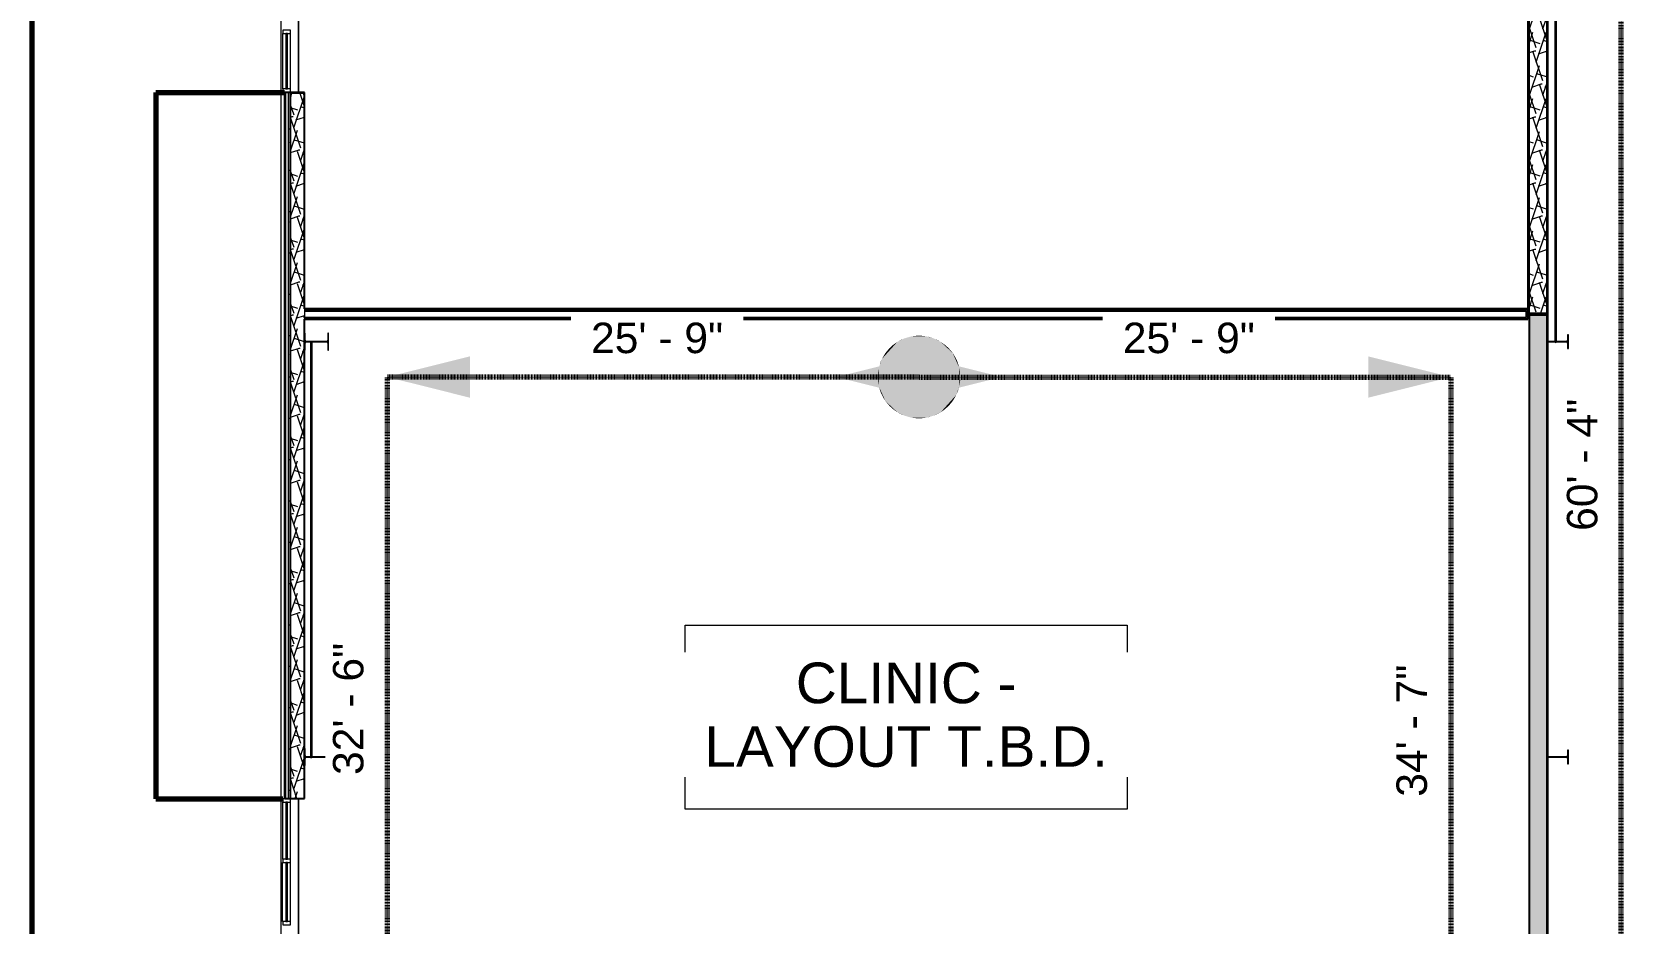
# Model space of a CAD drawing. Header units: inches. Extents: x 0 to 26364, y -23034 to 792.
# Drawn here: x 21911 to 22835, y -22205 to -21688 of the extents above; entities that cross this region are included whole.
import ezdxf

# ---------------------------------------------------------------- set-up
doc = ezdxf.new("R2010")
doc.units = ezdxf.units.IN
doc.header["$MEASUREMENT"] = 0
doc.linetypes.add('Dash', pattern=[0.25, 0.125, -0.125])
for name, color, linetype, lineweight in [('A-ANNO-IDEN', 131, 'Continuous', 9), ('A-ANNO-NOTE', 131, 'Continuous', 9), ('A-FLOR', 192, 'Continuous', 13), ('A-GENM', 13, 'Continuous', 13), ('A-GLAZ-CURT', 52, 'Continuous', 13), ('A-GLAZ-CWMG', 51, 'Continuous', 13), ('A-SITE-ROAD', 130, 'Continuous', 70), ('A-SITE-SWLK', 140, 'Continuous', 70), ('A-WALL', 113, 'Continuous', 13), ('A-WALL-PATT', 111, 'Continuous', 25), ('C-TOPO', 7, 'Continuous', 13), ('G-ANNO-TEXT', 231, 'Continuous', 9), ('I-WALL', 2, 'Continuous', 13), ('L-SITE-WALL', 31, 'Continuous', 13), ('S-BEAM', 12, 'Continuous', 13), ('S-COLS', 52, 'Continuous', 13)]:
    doc.layers.add(name, color=color, linetype=linetype, lineweight=lineweight)
doc.styles.add('Arial', font='arial.ttf', dxfattribs={"height": 23.60479})
doc.styles.add('Arial_1', font='arial.ttf', dxfattribs={"height": 17.703593})
pattern_1 = [(45, (0, 0), (-19.00703, 19.00703), []), (45, (0, 28.8), (-19.00703, 19.00703), [])]
pattern_2 = [(161.57, (0.96, 0.96), (-7.6802237, -0.0009796), [0, -54.643, 6.067, 0]), (18.43, (-0.96, 0.96), (-7.6802237, 0.0009796), [0, -54.643, 6.067, 0]), (108.43, (0.96, 0.96), (3.8382953, -19.20136532), [18.211, -42.499]), (71.57, (-0.96, 0.96), (3.8382953, 19.20136532), [18.211, -42.499])]
pattern_3 = [(0, (0, 0), (61.44, 15.36), [2.534, -43.546, 2.534, -43.546, -245.76]), (0, (0, 0), (61.44, 15.36), [-92.16, 2.534, -89.626, 2.534, -43.546, -107.52]), (0, (0, 0), (61.44, 15.36), [-230.4, 2.534, -28.186, 2.534, -74.266]), (120, (23.04, 7.68), (-44.02215, 45.528601), [2.534, -43.546, 2.534, -43.546, -245.76]), (120, (23.04, 7.68), (-44.02215, 45.528601), [-92.16, 2.534, -89.626, 2.534, -43.546, -107.52]), (120, (23.04, 7.68), (-44.02215, 45.528601), [-230.4, 2.534, -28.186, 2.534, -74.266]), (240, (30.72, 38.4), (-17.41785, -60.888601), [2.534, -43.546, 2.534, -43.546, -245.76]), (240, (30.72, 38.4), (-17.41785, -60.888601), [-92.16, 2.534, -89.626, 2.534, -43.546, -107.52]), (240, (30.72, 38.4), (-17.41785, -60.888601), [-230.4, 2.534, -28.186, 2.534, -74.266])]

# ---------------------------------------------------------------- blocks, each defined once
blk = doc.blocks.new('Struct_Xcel_Sports Complex_rvt-1-Egress Plan')
at = {"layer": 'A-FLOR', "color": 7}
for p, q in [((22066.14, -21722.93), (22066.14, -21649.18)), ((22066.14, -22342.74), (22066.14, -22132.8))]:
    blk.add_line(p, q, dxfattribs=at)
at = {"layer": 'L-SITE-WALL', "color": 7}
for p, q in [((22066.14, -21649.18), (22066.14, -21722.93)), ((22058.14, -22133.05), (22058.14, -21722.68)), ((22066.14, -22132.8), (22066.14, -22342.74))]:
    blk.add_line(p, q, dxfattribs=at)
blk = doc.blocks.new('System Panel - INSULATED LOW-E GLAZING _SEE ELEVATIONS FOR U-FACTOR_ SHGC_ _ LT_-1354328-Egress Plan')
at = {"layer": 'A-GLAZ-CURT', "lineweight": 9}
for p, q in [((16.03125, 1.25), (-16.03125, 1.25)), ((-16.03125, 1.25), (-16.03125, 0.25)), ((-16.03125, 0.25), (16.03125, 0.25)), ((16.03125, 0.25), (16.03125, 1.25))]:
    blk.add_line(p, q, dxfattribs=at)
at = {"layer": 'A-GLAZ-CURT'}
for p, q in [((-16.03125, 0.25), (-16.03125, 1.25)), ((16.03125, 1.25), (-16.03125, 1.25)), ((-16.03125, 0.25), (16.03125, 0.25)), ((16.03125, 1.25), (16.03125, 0.25))]:
    blk.add_line(p, q, dxfattribs=at)
blk = doc.blocks.new('Rectangular Mullion - Exterior 2_ x 4_5_-1354325-Egress Plan')
at = {"layer": 'A-GLAZ-CWMG'}
for p, q in [((22057.02, -21720.68), (22057.02, -21688.62)), ((22061.52, -21720.68), (22061.52, -21688.62))]:
    blk.add_line(p, q, dxfattribs=at)
blk = doc.blocks.new('Rectangular Mullion - Exterior 2_ x 4_5_-1212758-Egress Plan')
at = {"layer": 'A-GLAZ-CWMG'}
for p, q in [((-2, 1.5), (0, 1.5)), ((-2, -3), (-2, 1.5)), ((0, 1.5), (0, -3)), ((0, -3), (-2, -3))]:
    blk.add_line(p, q, dxfattribs=at)
blk = doc.blocks.new('Rectangular Mullion - Exterior 2_ x 4_5_-827470-Egress Plan')
at = {"layer": 'A-GLAZ-CWMG'}
for p, q in [((-1, 1.5), (1, 1.5)), ((-1, -3), (-1, 1.5)), ((1, 1.5), (1, -3)), ((1, -3), (-1, -3))]:
    blk.add_line(p, q, dxfattribs=at)
blk = doc.blocks.new('Round Bar - 1_-1251515-Egress Plan')
at = {"layer": 'S-BEAM'}
for p, q in [((22796.27, -21748.18), (22796.27, -21867.56)), ((22797.27, -21867.56), (22797.27, -21748.18))]:
    blk.add_line(p, q, dxfattribs=at)
for start_param, end_param in [(0, 3.141593), (3.141593, 6.283185)]:
    blk.add_ellipse((22796.77, -21867.56), major_axis=(0.5, 0), ratio=0.829527, start_param=start_param, end_param=end_param, dxfattribs=at)
blk = doc.blocks.new('Round Bar - 1_-1251605-Egress Plan')
at = {"layer": 'S-BEAM'}
for p, q in [((22796.27, -21626.3), (22796.27, -21749.02)), ((22797.27, -21749.02), (22797.27, -21626.3))]:
    blk.add_line(p, q, dxfattribs=at)
for start_param, end_param in [(0, 3.141593), (3.141593, 6.283185)]:
    blk.add_ellipse((22796.77, -21626.3), major_axis=(0.5, 0), ratio=0.836579, start_param=start_param, end_param=end_param, dxfattribs=at)
blk = doc.blocks.new('Round Bar - 1_-1267021-Egress Plan')
at = {"layer": 'S-BEAM'}
for p, q in [((22073.14, -21867.69), (22073.14, -21988.86)), ((22074.14, -21988.86), (22074.14, -21867.69))]:
    blk.add_line(p, q, dxfattribs=at)
for centre, start_param, end_param in [((22073.64, -21867.69), 0, 3.141593), ((22073.64, -21867.69), 3.141593, 6.283185), ((22073.64, -22108.84), 3.926991, 5.497787)]:
    blk.add_ellipse(centre, major_axis=(0.5, 0), ratio=0.507473, start_param=start_param, end_param=end_param, dxfattribs=at)
blk = doc.blocks.new('Round Bar - 1_-1267063-Egress Plan')
at = {"layer": 'S-BEAM'}
for p, q in [((22073.14, -21987.63), (22073.14, -22108.8)), ((22074.14, -22108.8), (22074.14, -21987.63))]:
    blk.add_line(p, q, dxfattribs=at)
for start_param, end_param in [(0, 3.141593), (3.141593, 6.283185)]:
    blk.add_ellipse((22073.64, -22108.8), major_axis=(0.5, 0), ratio=0.507473, start_param=start_param, end_param=end_param, dxfattribs=at)
blk = doc.blocks.new('System Panel - INSULATED LOW-E GLAZING _SEE ELEVATIONS FOR U-FACTOR_ SHGC_ _ LT_-1142345-Egress Plan')
at = {"layer": 'A-GLAZ-CURT', "lineweight": 9}
for p, q in [((16.53125, 1.25), (-16.53125, 1.25)), ((-16.53125, 1.25), (-16.53125, 0.25)), ((-16.53125, 0.25), (16.53125, 0.25)), ((16.53125, 0.25), (16.53125, 1.25))]:
    blk.add_line(p, q, dxfattribs=at)
at = {"layer": 'A-GLAZ-CURT'}
for p, q in [((-16.53125, 0.25), (-16.53125, 1.25)), ((16.53125, 1.25), (-16.53125, 1.25)), ((-16.53125, 0.25), (16.53125, 0.25)), ((16.53125, 1.25), (16.53125, 0.25))]:
    blk.add_line(p, q, dxfattribs=at)
blk = doc.blocks.new('Rectangular Mullion - Exterior 2_ x 4_5_-1135311-Egress Plan')
at = {"layer": 'A-GLAZ-CWMG'}
for p, q in [((26123.39, -22752.24), (26123.39, -22785.3)), ((26127.89, -22752.24), (26127.89, -22785.3))]:
    blk.add_line(p, q, dxfattribs=at)
blk = doc.blocks.new('Rectangular Mullion - Exterior 2_ x 4_5_-1142372-Egress Plan')
at = {"layer": 'A-GLAZ-CWMG'}
for p, q in [((0, 1.5), (-2, 1.5)), ((-2, 1.5), (-2, -3)), ((0, -3), (0, 1.5)), ((-2, -3), (0, -3))]:
    blk.add_line(p, q, dxfattribs=at)
blk = doc.blocks.new('System Panel - INSULATED LOW-E GLAZING _SEE ELEVATIONS FOR U-FACTOR_ SHGC_ _ LT_-827454-Egress Plan')
at = {"layer": 'A-GLAZ-CURT', "lineweight": 9}
for p, q in [((17.09375, 1.25), (-17.09375, 1.25)), ((-17.09375, 1.25), (-17.09375, 0.25)), ((-17.09375, 0.25), (17.09375, 0.25)), ((17.09375, 0.25), (17.09375, 1.25))]:
    blk.add_line(p, q, dxfattribs=at)
at = {"layer": 'A-GLAZ-CURT'}
for p, q in [((-17.09375, 0.25), (-17.09375, 1.25)), ((17.09375, 1.25), (-17.09375, 1.25)), ((-17.09375, 0.25), (17.09375, 0.25)), ((17.09375, 1.25), (17.09375, 0.25))]:
    blk.add_line(p, q, dxfattribs=at)
blk = doc.blocks.new('Rectangular Mullion - Exterior 2_ x 4_5_-V12-Egress Plan')
at = {"layer": 'A-GLAZ-CWMG'}
for p, q in [((26197.02, -22795.43), (26162.83, -22795.43)), ((26197.02, -22799.93), (26162.83, -22799.93))]:
    blk.add_line(p, q, dxfattribs=at)
blk = doc.blocks.new('Rectangular Mullion - Exterior 2_ x 4_5_-1142343-Egress Plan')
at = {"layer": 'A-GLAZ-CWMG'}
for p, q in [((-1, 1.5), (1, 1.5)), ((-1, -3), (-1, 1.5)), ((1, 1.5), (1, -3)), ((1, -3), (-1, -3))]:
    blk.add_line(p, q, dxfattribs=at)
blk = doc.blocks.new('Path of Travel - 01 Start-1852246-Egress Plan')
at = {"layer": 'A-GENM', "linetype": 'Dash', "lineweight": 70}
blk.add_line((8.96, 0), (317.96, 0), dxfattribs=at)
blk = doc.blocks.new('Path of Travel - 02 Middle-1852244-Egress Plan')
at = {"layer": 'A-GENM', "linetype": 'Dash', "lineweight": 70}
blk.add_line((8.96, 0), (398.96, 0), dxfattribs=at)
blk = doc.blocks.new('Path of Travel - 02 Middle-1854599-Egress Plan')
at = {"layer": 'A-GENM', "linetype": 'Dash', "lineweight": 70}
blk.add_line((8.96, 0), (424.26, 0), dxfattribs=at)
blk = doc.blocks.new('Path of Travel - 02 Middle-1854605-Egress Plan')
at = {"layer": 'A-GENM', "linetype": 'Dash', "lineweight": 70}
blk.add_line((8.96, 0), (733.08, 0), dxfattribs=at)

msp = doc.modelspace()

# ---------------------------------------------------------------- hatches: boundary and pattern name
at = {"layer": 'A-ANNO-NOTE'}
for points in [[(22448.4, -21898.58), (22439.45, -21867.71), (22405.21, -21877.64), (22433.58, -21891.39)], [(22405.21, -21877.64), (22439.45, -21867.71), (22414.16, -21867.71)], [(22405.21, -21877.64), (22414.16, -21867.71), (22407.29, -21874.15)], [(22405.21, -21877.64), (22414.16, -21867.71), (22407.29, -21874.15)], [(22405.21, -21877.64), (22439.45, -21867.71), (22414.16, -21867.71)], [(22448.4, -21898.58), (22439.45, -21867.71), (22405.21, -21877.64), (22433.58, -21891.39)], [(22407.29, -21874.15), (22414.16, -21867.71), (22411.59, -21869.55)], [(22407.29, -21874.15), (22414.16, -21867.71), (22411.59, -21869.55)], [(22407.29, -21874.15), (22411.59, -21869.55), (22409.6, -21871.38)], [(22407.29, -21874.15), (22411.59, -21869.55), (22409.6, -21871.38)], [(22439.45, -21867.71), (22435.42, -21865.7), (22414.16, -21867.71), (22433.58, -21867.71)], [(22414.16, -21867.71), (22435.42, -21865.7), (22418.2, -21865.7)], [(22414.16, -21867.71), (22418.2, -21865.7), (22416.13, -21866.61)], [(22414.16, -21867.71), (22418.2, -21865.7), (22416.13, -21866.61)], [(22414.16, -21867.71), (22435.42, -21865.7), (22418.2, -21865.7)], [(22439.45, -21867.71), (22435.42, -21865.7), (22414.16, -21867.71), (22433.58, -21867.71)], [(22418.2, -21865.7), (22435.42, -21865.7), (22422.1, -21864.57)], [(22418.2, -21865.7), (22431.52, -21864.57), (22422.1, -21864.57)], [(22418.2, -21865.7), (22435.42, -21865.7), (22431.52, -21864.57)], [(22431.52, -21864.57), (22430.18, -21864.35), (22422.1, -21864.57)], [(22422.1, -21864.57), (22430.18, -21864.35), (22423.43, -21864.35)], [(22422.1, -21864.57), (22430.18, -21864.35), (22423.43, -21864.35)], [(22431.52, -21864.57), (22430.18, -21864.35), (22422.1, -21864.57)], [(22435.42, -21865.7), (22431.52, -21864.57), (22422.1, -21864.57), (22433.58, -21865.55)], [(22430.18, -21864.35), (22427.94, -21864.13), (22423.43, -21864.35)], [(22423.43, -21864.35), (22427.94, -21864.13), (22425.68, -21864.13)], [(22423.43, -21864.35), (22427.94, -21864.13), (22425.68, -21864.13)], [(22430.18, -21864.35), (22427.94, -21864.13), (22423.43, -21864.35)], [(22435.42, -21865.7), (22432.84, -21864.88), (22431.52, -21864.57), (22433.58, -21865.17)], [(22435.42, -21865.7), (22432.84, -21864.88), (22431.52, -21864.57), (22433.58, -21865.17)], [(22439.45, -21867.71), (22437.48, -21866.61), (22435.42, -21865.7)], [(22439.45, -21867.71), (22437.48, -21866.61), (22435.42, -21865.7)], [(22450.2, -21882.74), (22446.33, -21874.15), (22439.45, -21867.71)], [(22448.4, -21898.58), (22450.2, -21882.74), (22439.45, -21867.71)], [(22446.33, -21874.15), (22442.02, -21869.55), (22439.45, -21867.71)], [(22446.33, -21874.15), (22442.02, -21869.55), (22439.45, -21867.71)], [(22450.2, -21882.74), (22446.33, -21874.15), (22439.45, -21867.71)], [(22448.4, -21898.58), (22450.2, -21882.74), (22439.45, -21867.71)], [(22446.33, -21874.15), (22444.02, -21871.38), (22442.02, -21869.55)], [(22446.33, -21874.15), (22444.02, -21871.38), (22442.02, -21869.55)], [(22165.81, -21900.11), (22165.81, -21876.11), (22117.81, -21888.11), (22152.84, -21896.86)], [(22426.81, -21900.11), (22426.81, -21876.11), (22378.81, -21888.11)], [(22403.42, -21893.48), (22405.21, -21877.64), (22403.42, -21882.74)], [(22403.42, -21882.74), (22405.21, -21877.64), (22404.66, -21878.87)], [(22414.16, -21908.51), (22405.21, -21877.64), (22403.42, -21893.48)], [(22414.16, -21908.51), (22405.21, -21877.64), (22403.42, -21893.48)], [(22403.42, -21893.48), (22405.21, -21877.64), (22403.42, -21882.74)], [(22403.42, -21882.74), (22405.21, -21877.64), (22404.66, -21878.87)], [(22414.16, -21908.51), (22448.4, -21898.58), (22405.21, -21877.64)], [(22414.16, -21908.51), (22448.4, -21898.58), (22405.21, -21877.64)], [(22426.81, -21900.11), (22474.81, -21888.11), (22426.81, -21876.11)], [(22446.33, -21874.15), (22445.51, -21873.07), (22444.02, -21871.38)], [(22446.33, -21874.15), (22445.51, -21873.07), (22444.02, -21871.38)], [(22448.96, -21878.87), (22447.09, -21875.27), (22446.33, -21874.15)], [(22450.2, -21882.74), (22448.96, -21878.87), (22446.33, -21874.15)], [(22448.96, -21878.87), (22447.09, -21875.27), (22446.33, -21874.15)], [(22450.2, -21882.74), (22448.96, -21878.87), (22446.33, -21874.15)], [(22448.96, -21878.87), (22447.78, -21876.43), (22447.09, -21875.27)], [(22448.96, -21878.87), (22447.78, -21876.43), (22447.09, -21875.27)], [(22450.2, -21882.74), (22449.45, -21880.14), (22448.96, -21878.87)], [(22450.2, -21882.74), (22449.45, -21880.14), (22448.96, -21878.87)], [(22687.81, -21900.11), (22735.81, -21888.11), (22687.81, -21876.11)], [(22402.92, -21890.36), (22403.42, -21882.74), (22402.92, -21885.85)], [(22403.42, -21893.48), (22403.42, -21882.74), (22402.92, -21890.36)], [(22403.42, -21893.48), (22403.42, -21882.74), (22402.92, -21890.36)], [(22402.92, -21890.36), (22403.42, -21882.74), (22402.92, -21885.85)], [(22448.4, -21898.58), (22450.2, -21893.48), (22450.2, -21882.74)], [(22448.4, -21898.58), (22450.2, -21893.48), (22450.2, -21882.74)], [(22450.7, -21885.85), (22450.47, -21884.06), (22450.2, -21882.74)], [(22450.2, -21893.48), (22450.7, -21885.85), (22450.2, -21882.74)], [(22450.7, -21885.85), (22450.47, -21884.06), (22450.2, -21882.74)], [(22450.2, -21893.48), (22450.7, -21885.85), (22450.2, -21882.74)], [(22450.2, -21893.48), (22450.7, -21890.36), (22450.7, -21885.85)], [(22450.2, -21893.48), (22450.7, -21890.36), (22450.7, -21885.85)], [(22450.7, -21890.36), (22450.74, -21889.91), (22450.74, -21886.3)], [(22450.7, -21890.36), (22450.74, -21889.91), (22450.74, -21886.3)], [(22450.74, -21889.91), (22450.8, -21888.56), (22450.74, -21886.3)], [(22450.74, -21889.91), (22450.8, -21888.56), (22450.74, -21886.3)], [(22414.16, -21908.51), (22403.42, -21893.48), (22407.29, -21902.07)], [(22407.29, -21902.07), (22403.42, -21893.48), (22404.66, -21897.34)], [(22414.16, -21908.51), (22403.42, -21893.48), (22407.29, -21902.07)], [(22407.29, -21902.07), (22403.42, -21893.48), (22404.66, -21897.34)], [(22407.29, -21902.07), (22404.66, -21897.34), (22406.53, -21900.94)], [(22407.29, -21902.07), (22404.66, -21897.34), (22406.53, -21900.94)], [(22448.4, -21898.58), (22448.96, -21897.34), (22450.2, -21893.48)], [(22448.4, -21898.58), (22448.96, -21897.34), (22450.2, -21893.48)], [(22448.96, -21897.34), (22449.45, -21896.08), (22450.2, -21893.48)], [(22448.96, -21897.34), (22449.45, -21896.08), (22450.2, -21893.48)], [(22450.2, -21893.48), (22450.47, -21892.15), (22450.7, -21890.36)], [(22450.2, -21893.48), (22450.47, -21892.15), (22450.7, -21890.36)], [(22414.16, -21908.51), (22407.29, -21902.07), (22411.59, -21906.67)], [(22411.59, -21906.67), (22407.29, -21902.07), (22409.6, -21904.84)], [(22411.59, -21906.67), (22407.29, -21902.07), (22409.6, -21904.84)], [(22414.16, -21908.51), (22407.29, -21902.07), (22411.59, -21906.67)], [(22439.45, -21908.51), (22448.4, -21898.58), (22414.16, -21908.51), (22433.58, -21908.51)], [(22439.45, -21908.51), (22448.4, -21898.58), (22414.16, -21908.51), (22433.58, -21908.51)], [(22439.45, -21908.51), (22446.33, -21902.07), (22448.4, -21898.58)], [(22439.45, -21908.51), (22446.33, -21902.07), (22448.4, -21898.58)], [(22439.45, -21908.51), (22442.02, -21906.67), (22446.33, -21902.07)], [(22439.45, -21908.51), (22442.02, -21906.67), (22446.33, -21902.07)], [(22439.45, -21908.51), (22440.21, -21908.02), (22442.02, -21906.67)], [(22439.45, -21908.51), (22440.21, -21908.02), (22442.02, -21906.67)], [(22442.02, -21906.67), (22444.02, -21904.84), (22446.33, -21902.07)], [(22442.02, -21906.67), (22444.02, -21904.84), (22446.33, -21902.07)], [(22444.02, -21904.84), (22445.51, -21903.15), (22446.33, -21902.07)], [(22444.02, -21904.84), (22445.51, -21903.15), (22446.33, -21902.07)], [(22446.33, -21902.07), (22447.09, -21900.94), (22448.4, -21898.58)], [(22446.33, -21902.07), (22447.09, -21900.94), (22448.4, -21898.58)], [(22418.2, -21910.51), (22414.16, -21908.51), (22416.13, -21909.6)], [(22418.2, -21910.51), (22439.45, -21908.51), (22414.16, -21908.51)], [(22418.2, -21910.51), (22439.45, -21908.51), (22414.16, -21908.51)], [(22418.2, -21910.51), (22414.16, -21908.51), (22416.13, -21909.6)], [(22435.42, -21910.51), (22439.45, -21908.51), (22418.2, -21910.51), (22433.58, -21910.51)], [(22433.58, -21910.51), (22435.42, -21910.51), (22439.45, -21908.51), (22418.2, -21910.51)], [(22422.1, -21911.64), (22435.42, -21910.51), (22418.2, -21910.51)], [(22431.52, -21911.64), (22418.2, -21910.51), (22422.1, -21911.64)], [(22431.52, -21911.64), (22435.42, -21910.51), (22418.2, -21910.51)], [(22431.52, -21911.64), (22435.42, -21910.51), (22422.1, -21911.64)], [(22423.43, -21911.87), (22431.52, -21911.64), (22422.1, -21911.64)], [(22423.43, -21911.87), (22431.52, -21911.64), (22422.1, -21911.64)], [(22430.18, -21911.87), (22431.52, -21911.64), (22423.43, -21911.87)], [(22423.43, -21911.87), (22430.18, -21911.87), (22431.52, -21911.64)], [(22425.68, -21912.08), (22430.18, -21911.87), (22423.43, -21911.87)], [(22425.68, -21912.08), (22430.18, -21911.87), (22423.43, -21911.87)], [(22425.68, -21912.08), (22427.94, -21912.08), (22430.18, -21911.87)], [(22427.94, -21912.08), (22430.18, -21911.87), (22425.68, -21912.08)], [(22431.52, -21911.64), (22433.58, -21911.1), (22433.58, -21911.04)], [(22431.52, -21911.64), (22433.58, -21911.1), (22433.58, -21911.04)], [(22435.42, -21910.51), (22437.48, -21909.6), (22439.45, -21908.51)], [(22435.42, -21910.51), (22437.48, -21909.6), (22439.45, -21908.51)]]:
    msp.add_hatch(color=256, dxfattribs=at).paths.add_polyline_path(points, flags=0)
at = {"layer": 'A-WALL-PATT', "lineweight": 9}
h = msp.add_hatch(dxfattribs=at)
h.set_pattern_fill('FP_11', color=256, style=0, pattern_type=2)
h.set_pattern_definition(pattern_2)
h.paths.add_polyline_path([(22791.39, -21850.8), (22791.39, -21604.67), (22781.39, -21604.67), (22781.39, -21850.8), (22784.51, -21850.8)], flags=0)
h = msp.add_hatch(dxfattribs=at)
h.set_pattern_fill('FP_14', color=256, style=0, pattern_type=2)
h.set_pattern_definition([(0, (0, 0), (0, 24), []), (90, (0, 0), (-24, 1e-15), [])])
h.paths.add_polyline_path([(22061.14, -22132.8), (22061.14, -21722.93), (22060.14, -21722.93), (22060.14, -22132.8)], flags=0)
h = msp.add_hatch(dxfattribs=at)
h.set_pattern_fill('FP_13', color=256, style=0, pattern_type=2)
h.set_pattern_definition([(0, (0, 0), (30.72, 7.68), [2.534, -20.506, 2.534, -20.506, -122.88]), (0, (0, 0), (30.72, 7.68), [-46.08, 2.534, -43.546, 2.534, -20.506, -53.76]), (0, (0, 0), (30.72, 7.68), [-115.2, 2.534, -12.826, 2.534, -35.866]), (120, (11.52, 3.84), (-22.0110751, 22.7643004), [2.534, -20.506, 2.534, -20.506, -122.88]), (120, (11.52, 3.84), (-22.0110751, 22.7643004), [-46.08, 2.534, -43.546, 2.534, -20.506, -53.76]), (120, (11.52, 3.84), (-22.0110751, 22.7643004), [-115.2, 2.534, -12.826, 2.534, -35.866]), (240, (15.36, 19.2), (-8.7089249, -30.4443004), [2.534, -20.506, 2.534, -20.506, -122.88]), (240, (15.36, 19.2), (-8.7089249, -30.4443004), [-46.08, 2.534, -43.546, 2.534, -20.506, -53.76]), (240, (15.36, 19.2), (-8.7089249, -30.4443004), [-115.2, 2.534, -12.826, 2.534, -35.866])])
h.paths.add_polyline_path([(22061.14, -22132.8), (22061.64, -22132.8), (22061.64, -21722.93), (22061.14, -21722.93), (22061.14, -22123.72)], flags=0)
h = msp.add_hatch(dxfattribs=at)
h.set_pattern_fill('FP_11', color=256, style=0, pattern_type=2)
h.set_pattern_definition(pattern_2)
h.paths.add_polyline_path([(22069.64, -22132.8), (22069.64, -21722.93), (22061.64, -21722.93), (22061.64, -22132.8)], flags=0)
h = msp.add_hatch(dxfattribs=at)
h.set_pattern_fill('FP_10', color=256, style=0, pattern_type=2)
h.set_pattern_definition(pattern_3)
h.paths.add_polyline_path([(22780.01, -21849.18), (22780.64, -21849.18), (22780.64, -21848.55), (22069.64, -21848.55), (22069.64, -21849.18), (22714.32, -21849.18)], flags=0)
h = msp.add_hatch(dxfattribs=at)
h.set_pattern_fill('FP_10', color=256, style=0, pattern_type=2)
h.set_pattern_definition(pattern_3)
h.paths.add_polyline_path([(22780.64, -21854.55), (22780.64, -21849.18), (22780.01, -21849.18), (22780.01, -21853.93), (22069.64, -21853.93), (22069.64, -21854.55), (22714.32, -21854.55)], flags=0)
h = msp.add_hatch(dxfattribs=at)
h.set_pattern_fill('FP_10', color=256, style=0, pattern_type=2)
h.set_pattern_definition(pattern_3)
h.paths.add_polyline_path([(22779.39, -21849.8), (22780.01, -21849.8), (22780.01, -21849.18), (22069.64, -21849.18), (22069.64, -21849.8), (22714.32, -21849.8)], flags=0)
h = msp.add_hatch(dxfattribs=at)
h.set_pattern_fill('FP_10', color=256, style=0, pattern_type=2)
h.set_pattern_definition(pattern_3)
h.paths.add_polyline_path([(22780.01, -21853.93), (22780.01, -21849.8), (22779.39, -21849.8), (22779.39, -21853.3), (22069.64, -21853.3), (22069.64, -21853.93), (22714.32, -21853.93)], flags=0)
h = msp.add_hatch(dxfattribs=at)
h.set_pattern_fill('FP_11', color=256, style=0, pattern_type=2)
h.set_pattern_definition(pattern_2)
h.paths.add_polyline_path([(22791.39, -22359.55), (22791.39, -22351.3), (22781.39, -22351.3), (22781.39, -22359.55), (22784.51, -22359.55)], flags=0)
h.paths.add_polyline_path([(22791.39, -22275.8), (22791.39, -21852.3), (22781.39, -21852.3), (22781.39, -22275.8)], flags=0)
at = {"layer": 'S-COLS', "lineweight": 9}
h = msp.add_hatch(dxfattribs=at)
h.set_pattern_fill('FP_8', color=256, style=0, pattern_type=2)
h.set_pattern_definition(pattern_1)
h.paths.add_polyline_path([(22061.64, -21725.27), (22061.92, -21725.15), (22062.03, -21724.88), (22062.29, -21723.23), (22068.99, -21723.23), (22069.36, -21725.15), (22069.64, -21725.27), (22069.64, -21722.93), (22061.64, -21722.93)], flags=0)
h = msp.add_hatch(dxfattribs=at)
h.set_pattern_fill('FP_8', color=256, style=0, pattern_type=2)
h.set_pattern_definition(pattern_1)
h.paths.add_polyline_path([(22070.07, -21872.55), (22070.07, -21868.39), (22070.28, -21867.9), (22070.77, -21867.7), (22073.19, -21867.64), (22073.29, -21867.51), (22073.64, -21867.44), (22074.08, -21867.62), (22074.14, -21867.7), (22082.65, -21867.75), (22083, -21867.9), (22083.21, -21868.39), (22083.21, -21872.55), (22083.64, -21872.55), (22083.64, -21862.55), (22083.21, -21862.55), (22083.21, -21866.72), (22083, -21867.21), (22082.52, -21867.41), (22070.77, -21867.41), (22070.28, -21867.21), (22070.07, -21866.72), (22070.07, -21862.55), (22069.64, -21862.55), (22069.64, -21872.55)], flags=0)
h = msp.add_hatch(dxfattribs=at)
h.set_pattern_fill('FP_8', color=256, style=0, pattern_type=2)
h.set_pattern_definition(pattern_1)
h.paths.add_polyline_path([(22804.14, -21871.55), (22804.14, -21863.55), (22803.71, -21863.55), (22803.71, -21866.72), (22803.5, -21867.21), (22803.02, -21867.41), (22797.27, -21867.49), (22797.27, -21867.7), (22803.02, -21867.7), (22803.5, -21867.9), (22803.71, -21868.39), (22803.71, -21871.55)], flags=0)
h.paths.add_polyline_path([(22791.39, -21871.55), (22791.82, -21871.55), (22791.82, -21868.39), (22792.03, -21867.9), (22792.52, -21867.7), (22796.3, -21867.63), (22796.27, -21867.41), (22792.52, -21867.41), (22792.03, -21867.21), (22791.82, -21866.72), (22791.82, -21863.55), (22791.39, -21863.55)], flags=0)
h = msp.add_hatch(dxfattribs=at)
h.set_pattern_fill('FP_8', color=256, style=0, pattern_type=2)
h.set_pattern_definition(pattern_1)
h.paths.add_polyline_path([(22083.64, -22113.8), (22083.64, -22103.8), (22083.21, -22103.8), (22083.21, -22107.97), (22083, -22108.46), (22082.52, -22108.66), (22074.14, -22108.66), (22074.06, -22108.9), (22074.12, -22108.95), (22082.65, -22109), (22083, -22109.15), (22083.21, -22109.64), (22083.21, -22113.8)], flags=0)
h.paths.add_polyline_path([(22070.07, -22113.8), (22070.07, -22109.64), (22070.28, -22109.15), (22070.77, -22108.95), (22073.21, -22108.89), (22073.14, -22108.66), (22070.77, -22108.66), (22070.28, -22108.46), (22070.07, -22107.97), (22070.07, -22103.8), (22069.64, -22103.8), (22069.64, -22113.8)], flags=0)
h = msp.add_hatch(dxfattribs=at)
h.set_pattern_fill('FP_8', color=256, style=0, pattern_type=2)
h.set_pattern_definition(pattern_1)
h.paths.add_polyline_path([(22804.14, -22112.8), (22804.14, -22104.8), (22803.71, -22104.8), (22803.71, -22107.97), (22803.5, -22108.46), (22803.02, -22108.66), (22792.52, -22108.66), (22792.03, -22108.46), (22791.82, -22107.97), (22791.82, -22104.8), (22791.39, -22104.8), (22791.39, -22112.8), (22791.82, -22112.8), (22791.82, -22109.64), (22792.03, -22109.15), (22792.52, -22108.95), (22803.02, -22108.95), (22803.5, -22109.15), (22803.71, -22109.64), (22803.71, -22112.8)], flags=0)

# ---------------------------------------------------------------- linework, layer by layer
at = {"layer": 'A-SITE-ROAD'}
msp.add_line((21911.24, -20555.01), (21911.24, -22983.09), dxfattribs=at)
at = {"layer": 'A-SITE-SWLK'}
for p, q in [((21983.24, -21722.93), (22058.14, -21722.93)), ((21983.24, -21722.93), (21983.24, -22133.05)), ((21983.24, -22133.05), (22057.02, -22133.05))]:
    msp.add_line(p, q, dxfattribs=at)
at = {"layer": 'A-WALL', "lineweight": 9}
for p, q in [((22781.39, -21604.67), (22781.39, -21850.8)), ((22791.39, -21604.67), (22791.39, -21850.8)), ((22058.64, -21722.93), (22058.64, -22132.8)), ((22060.14, -21722.93), (22060.14, -22132.8)), ((22061.14, -21722.93), (22061.14, -22132.8)), ((22061.64, -21722.93), (22061.64, -22132.8)), ((22069.64, -21848.55), (22069.64, -21854.55)), ((22069.64, -21849.18), (22780.01, -21849.18)), ((22069.64, -21849.8), (22779.39, -21849.8)), ((22779.39, -21849.8), (22779.39, -21853.3)), ((22780.01, -21849.18), (22780.01, -21853.93)), ((22781.39, -21850.8), (22791.39, -21850.8)), ((22791.39, -21852.3), (22781.39, -21852.3)), ((22791.39, -21852.3), (22791.39, -22275.8)), ((22069.64, -21853.3), (22779.39, -21853.3)), ((22069.64, -21853.93), (22780.01, -21853.93))]:
    msp.add_line(p, q, dxfattribs=at)
at = {"layer": 'A-WALL', "lineweight": 25}
for p, q in [((22069.64, -21722.93), (22058.33, -21722.93)), ((22058.33, -21722.93), (22058.33, -22132.8)), ((22069.64, -21848.55), (22069.64, -21722.93)), ((22069.64, -22132.8), (22069.64, -21854.55)), ((22058.33, -22132.8), (22069.64, -22132.8))]:
    msp.add_line(p, q, dxfattribs=at)
at = {"layer": 'C-TOPO'}
for p, q in [((21911.24, -22983.08), (21911.24, -20555.01)), ((21911.24, -20555.01), (21911.24, -22983.08)), ((22058.14, -21722.93), (21983.24, -21722.93)), ((21983.24, -21722.93), (21983.24, -22133.05)), ((21983.24, -22133.05), (21983.24, -21722.93)), ((21983.24, -21722.93), (22058.14, -21722.93)), ((22058.14, -21722.68), (22058.14, -21722.93)), ((22058.14, -21722.93), (22058.14, -21722.68)), ((21983.24, -22133.05), (22057.02, -22133.05)), ((22057.02, -22133.05), (21983.24, -22133.05))]:
    msp.add_line(p, q, dxfattribs=at)
at = {"layer": 'G-ANNO-TEXT', "color": 250, "flags": 128}
msp.add_lwpolyline([(22290.92, -22032.28), (22547.76, -22032.28), (22547.76, -22139.07), (22290.92, -22139.07)], close=True, dxfattribs=at)
at = {"layer": 'I-WALL', "lineweight": 25}
for p, q in [((22780.64, -21603.92), (22780.64, -21851.55)), ((22792.14, -22276.55), (22792.14, -21603.92)), ((22780.64, -21848.55), (22069.64, -21848.55)), ((22780.64, -21854.55), (22780.64, -21848.55)), ((22780.64, -21851.55), (22792.14, -21851.55)), ((22781.39, -21851.55), (22781.39, -22276.55)), ((22069.64, -21854.55), (22780.64, -21854.55))]:
    msp.add_line(p, q, dxfattribs=at)
at = {"layer": 'L-SITE-WALL'}
for p, q in [((22056.14, -22800.8), (22056.14, -20889.55)), ((22058.14, -21722.68), (22058.14, -22133.05))]:
    msp.add_line(p, q, dxfattribs=at)
at = {"layer": 'S-COLS', "lineweight": 15}
for p, q in [((22069.64, -21722.93), (22061.64, -21722.93)), ((22061.64, -21722.93), (22061.64, -21725.27)), ((22069.64, -21725.27), (22069.64, -21722.93)), ((22062.03, -21724.88), (22062.29, -21723.23)), ((22062.29, -21723.23), (22068.99, -21723.23)), ((22068.99, -21723.23), (22069.25, -21724.88)), ((22070.07, -21862.55), (22069.64, -21862.55)), ((22069.64, -21862.55), (22069.64, -21872.55)), ((22070.07, -21866.72), (22070.07, -21862.55)), ((22070.07, -21872.55), (22070.07, -21868.39)), ((22082.52, -21867.41), (22070.77, -21867.41)), ((22070.77, -21867.7), (22073.14, -21867.7)), ((22074.14, -21867.7), (22082.52, -21867.7)), ((22083.64, -21862.55), (22083.21, -21862.55)), ((22083.21, -21862.55), (22083.21, -21866.72)), ((22083.21, -21868.39), (22083.21, -21872.55)), ((22083.64, -21872.55), (22083.64, -21862.55)), ((22791.82, -21863.55), (22791.39, -21863.55)), ((22791.39, -21863.55), (22791.39, -21871.55)), ((22791.82, -21866.72), (22791.82, -21863.55)), ((22791.82, -21871.55), (22791.82, -21868.39)), ((22796.27, -21867.41), (22792.52, -21867.41)), ((22792.52, -21867.7), (22796.33, -21867.7)), ((22797.2, -21867.7), (22803.02, -21867.7)), ((22803.02, -21867.41), (22797.27, -21867.41)), ((22804.14, -21863.55), (22803.71, -21863.55)), ((22803.71, -21863.55), (22803.71, -21866.72)), ((22803.71, -21868.39), (22803.71, -21871.55)), ((22804.14, -21871.55), (22804.14, -21863.55)), ((22069.64, -21872.55), (22070.07, -21872.55)), ((22083.21, -21872.55), (22083.64, -21872.55)), ((22791.39, -21871.55), (22791.82, -21871.55)), ((22803.71, -21871.55), (22804.14, -21871.55)), ((22070.07, -22103.8), (22069.64, -22103.8)), ((22069.64, -22103.8), (22069.64, -22113.8)), ((22070.07, -22107.97), (22070.07, -22103.8)), ((22070.07, -22113.8), (22070.07, -22109.64)), ((22073.14, -22108.66), (22070.77, -22108.66)), ((22070.77, -22108.95), (22073.26, -22108.95)), ((22074.02, -22108.95), (22082.52, -22108.95)), ((22082.52, -22108.66), (22074.14, -22108.66)), ((22083.64, -22103.8), (22083.21, -22103.8)), ((22083.21, -22103.8), (22083.21, -22107.97)), ((22083.21, -22109.64), (22083.21, -22113.8)), ((22083.64, -22113.8), (22083.64, -22103.8)), ((22791.82, -22104.8), (22791.39, -22104.8)), ((22791.39, -22104.8), (22791.39, -22112.8)), ((22791.82, -22107.97), (22791.82, -22104.8)), ((22791.82, -22112.8), (22791.82, -22109.64)), ((22803.02, -22108.66), (22792.52, -22108.66)), ((22792.52, -22108.95), (22803.02, -22108.95)), ((22804.14, -22104.8), (22803.71, -22104.8)), ((22803.71, -22104.8), (22803.71, -22107.97)), ((22803.71, -22109.64), (22803.71, -22112.8)), ((22804.14, -22112.8), (22804.14, -22104.8)), ((22069.64, -22113.8), (22070.07, -22113.8)), ((22083.21, -22113.8), (22083.64, -22113.8)), ((22791.39, -22112.8), (22791.82, -22112.8)), ((22803.71, -22112.8), (22804.14, -22112.8))]:
    msp.add_line(p, q, dxfattribs=at)
for centre, radius, start, end in [((22061.64, -21724.88), 0.39, 270, 0), ((22069.64, -21724.88), 0.39, 180, 270), ((22070.77, -21866.72), 0.691, 180, 270), ((22070.77, -21868.39), 0.691, 90, 180), ((22082.52, -21866.72), 0.691, 270, 0), ((22082.52, -21868.39), 0.691, 0, 90), ((22792.52, -21866.72), 0.691, 180, 270), ((22792.52, -21868.39), 0.691, 90, 180), ((22803.02, -21866.72), 0.691, 270, 0), ((22803.02, -21868.39), 0.691, 0, 90), ((22070.77, -22107.97), 0.691, 180, 270), ((22070.77, -22109.64), 0.691, 90, 180), ((22082.52, -22107.97), 0.691, 270, 0), ((22082.52, -22109.64), 0.691, 0, 90), ((22792.52, -22107.97), 0.691, 180, 270), ((22792.52, -22109.64), 0.691, 90, 180), ((22803.02, -22107.97), 0.691, 270, 0), ((22803.02, -22109.64), 0.691, 0, 90)]:
    msp.add_arc(centre, radius, start, end, dxfattribs=at)

# ---------------------------------------------------------------- block references
at = {"layer": 'A-GENM'}
for name, p, rotation in [('Path of Travel - 02 Middle-1854605-Egress Plan', (22834.83, -22312.37), 90), ('Path of Travel - 01 Start-1852246-Egress Plan', (22435.77, -21888.11), 180), ('Path of Travel - 02 Middle-1852244-Egress Plan', (22117.81, -21879.15), 270), ('Path of Travel - 02 Middle-1854599-Egress Plan', (22735.81, -21879.15), 270)]:
    msp.add_blockref(name, p, dxfattribs=dict(at, rotation=rotation))
msp.add_blockref('Path of Travel - 01 Start-1852246-Egress Plan', (22417.85, -21888.11), dxfattribs=at)
at = {"layer": 'A-GLAZ-CURT'}
for name, p, rotation in [('System Panel - INSULATED LOW-E GLAZING _SEE ELEVATIONS FOR U-FACTOR_ SHGC_ _ LT_-1354328-Egress Plan', (22058.52, -21704.65), 270), ('System Panel - INSULATED LOW-E GLAZING _SEE ELEVATIONS FOR U-FACTOR_ SHGC_ _ LT_-1142345-Egress Plan', (22058.52, -22151.58), 270.0000000000001), ('System Panel - INSULATED LOW-E GLAZING _SEE ELEVATIONS FOR U-FACTOR_ SHGC_ _ LT_-827454-Egress Plan', (22058.52, -22187.21), 270.0000000000001)]:
    msp.add_blockref(name, p, dxfattribs=dict(at, rotation=rotation))
at = {"layer": 'A-GLAZ-CWMG', "extrusion": (0, 0, -1)}
for name, p, rotation in [('Rectangular Mullion - Exterior 2_ x 4_5_-827470-Egress Plan', (-22058.52, -21687.62), 270), ('Rectangular Mullion - Exterior 2_ x 4_5_-1212758-Egress Plan', (-22058.52, -21722.68), 270), ('Rectangular Mullion - Exterior 2_ x 4_5_-1142343-Egress Plan', (-22058.52, -22169.12), 269.9999999999999), ('Rectangular Mullion - Exterior 2_ x 4_5_-1142343-Egress Plan', (-22058.52, -22205.3), 269.9999999999999)]:
    msp.add_blockref(name, p, dxfattribs=dict(at, rotation=rotation))
at = {"layer": 'A-GLAZ-CWMG'}
msp.add_blockref('Rectangular Mullion - Exterior 2_ x 4_5_-1354325-Egress Plan', (0, 0), dxfattribs=at)
for name, p, rotation in [('Rectangular Mullion - Exterior 2_ x 4_5_-1142372-Egress Plan', (22058.52, -22133.05), 90.00000000000006), ('Rectangular Mullion - Exterior 2_ x 4_5_-1135311-Egress Plan', (48184.91, -44920.36), 180), ('Rectangular Mullion - Exterior 2_ x 4_5_-V12-Egress Plan', (44856.94, 3992.71), 270)]:
    msp.add_blockref(name, p, dxfattribs=dict(at, rotation=rotation))
at = {"layer": 'S-BEAM'}
for name in ['Round Bar - 1_-1251605-Egress Plan', 'Round Bar - 1_-1251515-Egress Plan', 'Round Bar - 1_-1267021-Egress Plan', 'Round Bar - 1_-1267063-Egress Plan']:
    msp.add_blockref(name, (0, 0), dxfattribs=at)

# ---------------------------------------------------------------- texts
at = {"layer": 'A-ANNO-IDEN', "char_height": 17.704, "width": 91.368, "attachment_point": 2, "rotation": 90, "line_spacing_factor": 0.938532, "style": 'Arial_1', "bg_fill": 3, "box_fill_scale": 1.25, "bg_fill_color": 0, "bg_fill_transparency": 0}
for s, insert in [('60\' - 4"', (22803.25, -21939.09)), ('34\' - 7"', (22704.23, -22093.49))]:
    msp.add_mtext(s, dxfattribs=dict(at, insert=insert))

# ---------------------------------------------------------------- next in the draw order: texts
at = {"layer": 'A-ANNO-IDEN', "char_height": 17.704, "width": 91.368, "attachment_point": 2, "line_spacing_factor": 0.938532, "style": 'Arial_1', "bg_fill": 3, "box_fill_scale": 1.25, "bg_fill_color": 0, "bg_fill_transparency": 0}
for insert in [(22274.58, -21856.53), (22583.58, -21856.53)]:
    msp.add_mtext('25\' - 9"', dxfattribs=dict(at, insert=insert))
at = {"layer": 'A-ANNO-IDEN', "insert": (22086.23, -22080.84), "char_height": 17.704, "width": 91.368, "attachment_point": 2, "rotation": 90, "line_spacing_factor": 0.938532, "style": 'Arial_1', "bg_fill": 3, "box_fill_scale": 1.25, "bg_fill_color": 0, "bg_fill_transparency": 0}
msp.add_mtext('32\' - 6"', dxfattribs=at)
at = {"layer": 'G-ANNO-TEXT', "color": 7, "insert": (22419.34, -22053.95), "char_height": 23.6048, "width": 278.496, "attachment_point": 2, "line_spacing_factor": 0.938532, "style": 'Arial', "bg_fill": 3, "box_fill_scale": 1.25, "bg_fill_color": 0, "bg_fill_transparency": 0}
msp.add_mtext('CLINIC -\\PLAYOUT T.B.D.', dxfattribs=at)

# ---------------------------------------------------------------- next in the draw order: block references
at = {"lineweight": 5}
msp.add_blockref('Struct_Xcel_Sports Complex_rvt-1-Egress Plan', (0, 0), dxfattribs=at)

doc.saveas('drawing.dxf')
